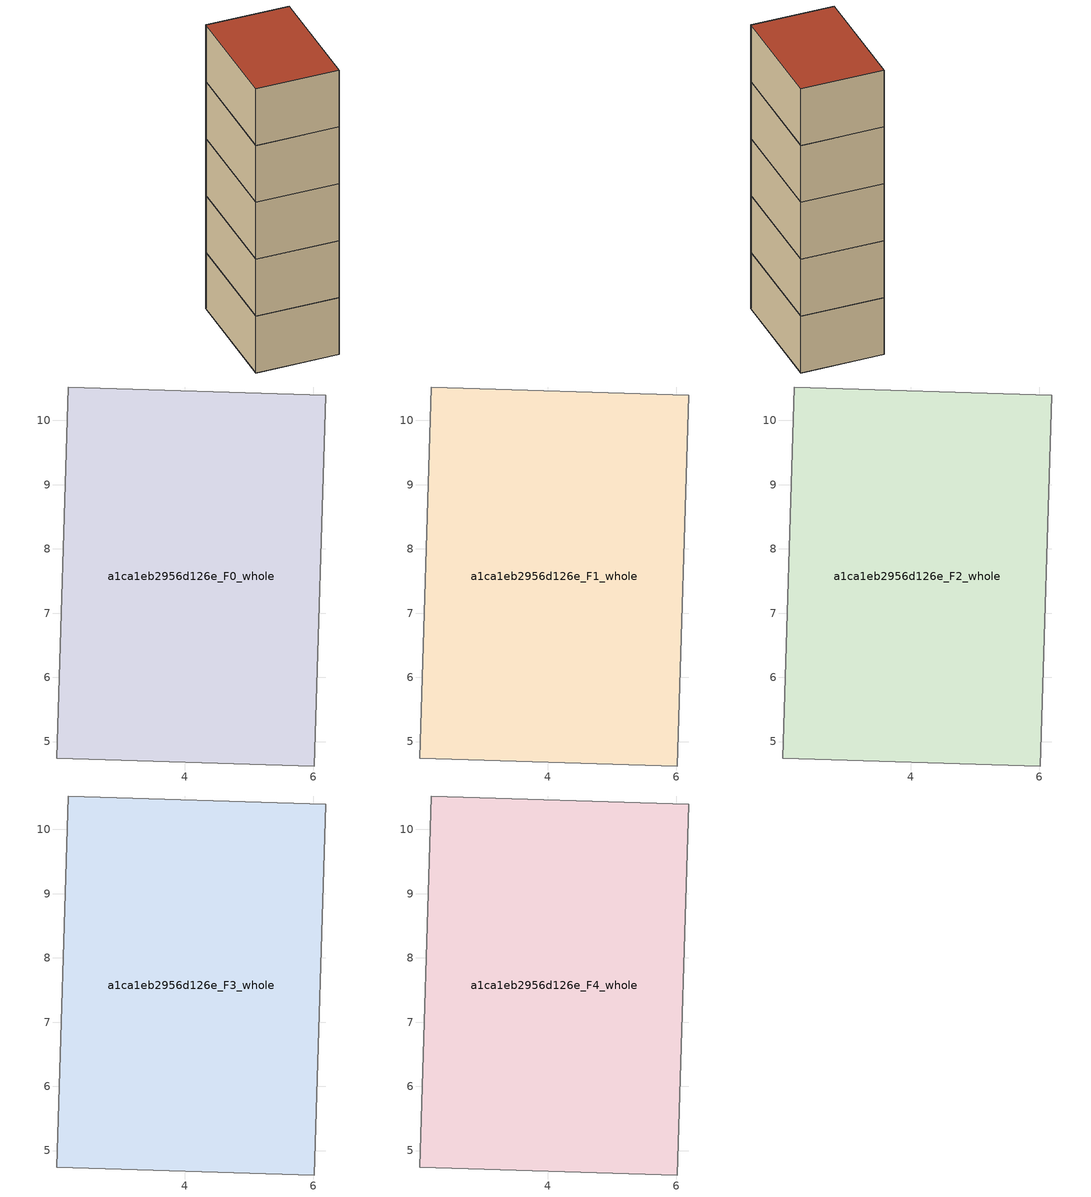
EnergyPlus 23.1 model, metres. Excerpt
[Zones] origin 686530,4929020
a1ca1eb2956d126e_F0_whole
 floor ground (EU_floor_Construction): 6.02,4.62 6.19,10.39 2.18,10.52 2.01,4.74 z0
 wall adiabatic (EU_wall_Construction): 6.02,4.62 2.01,4.74 2.18,10.52 6.19,10.39 6.02,4.62 z0:3
a1ca1eb2956d126e_F1_whole
 floor to a1ca1eb2956d126e_F0_whole (EU_floor_Construction): 6.01,4.62 6.19,10.39 2.18,10.52 2,4.74 z3
 wall adiabatic (EU_wall_Construction): 6.02,4.62 2.01,4.74 2.18,10.52 6.19,10.39 6.02,4.62 z3:6
a1ca1eb2956d126e_F2_whole
 floor to a1ca1eb2956d126e_F1_whole (EU_floor_Construction): 6.01,4.62 6.19,10.39 2.18,10.52 2,4.74 z6
 wall adiabatic (EU_wall_Construction): 6.02,4.62 2.01,4.74 2.18,10.52 6.19,10.39 6.02,4.62 z6:9
a1ca1eb2956d126e_F3_whole
 floor to a1ca1eb2956d126e_F2_whole (EU_floor_Construction): 6.01,4.62 6.19,10.39 2.18,10.52 2,4.74 z9
 wall adiabatic (EU_wall_Construction): 6.02,4.62 2.01,4.74 2.18,10.52 6.19,10.39 6.02,4.62 z9:12
a1ca1eb2956d126e_F4_whole
 floor to a1ca1eb2956d126e_F3_whole (EU_floor_Construction): 6.01,4.62 6.19,10.39 2.18,10.52 2,4.74 z12
 wall adiabatic (EU_wall_Construction): 6.02,4.62 2.01,4.74 2.18,10.52 6.19,10.39 6.02,4.62 z12:15
 roof outside (EU_roof_Construction): 6.19,10.39 6.02,4.62 2.01,4.74 2.18,10.52 z15
[Building]
EU S2 Campaign: North Axis=0; Terrain=City; Solar Distribution=FullExterior
[Site:Location]
Bologna: Latitude=44.5; Longitude=11.25; Time Zone=1; Elevation=37
[SizingPeriod:WeatherFileDays]
AnnualSizingPeriod: Begin Month=1; Begin Day of Month=1; End Month=12; End Day of Month=31; Day of Week for Start Day=Monday; Use Weather File Daylight Saving Period=No; Use Weather File Rain and Snow Indicators=No
[MATERIAL]
EU_InternalMass_Material: Roughness=MediumRough; Thickness=0.1; Conductivity=1; Density=1800; Specific Heat=900; Thermal Absorptance=0.9; Solar Absorptance=0.7; Visible Absorptance=0.7
[MATERIAL:NOMASS] Roughness=MediumRough; Thermal Absorptance=0.9; Solar Absorptance=0.7; Visible Absorptance=0.7
Name | Thermal Resistance
EU_wall_NoMass | 0.905828
EU_roof_NoMass | 0.37593
EU_floor_NoMass | 0.67114
[CONSTRUCTION]
EU_wall_Construction: EU_wall_NoMass
EU_roof_Construction: EU_roof_NoMass
EU_floor_Construction: EU_floor_NoMass
EU_InternalMass_Construction: EU_InternalMass_Material
[ZONE] Type=1; Multiplier=1; Ceiling Height=autocalculate; Floor Area=autocalculate; Part of Total Floor Area=Yes
Name | Volume
a1ca1eb2956d126e_F0_whole | 69.5684
a1ca1eb2956d126e_F1_whole; a1ca1eb2956d126e_F2_whole; a1ca1eb2956d126e_F3_whole; a1ca1eb2956d126e_F4_whole | 69.5669
[INTERNALMASS] Construction=EU_InternalMass_Construction; Surface Area=23.1892
Name | Zone or ZoneList
a1ca1eb2956d126e_F0_whole_EU_InternalMass | a1ca1eb2956d126e_F0_whole
a1ca1eb2956d126e_F1_whole_EU_InternalMass | a1ca1eb2956d126e_F1_whole
a1ca1eb2956d126e_F2_whole_EU_InternalMass | a1ca1eb2956d126e_F2_whole
a1ca1eb2956d126e_F3_whole_EU_InternalMass | a1ca1eb2956d126e_F3_whole
a1ca1eb2956d126e_F4_whole_EU_InternalMass | a1ca1eb2956d126e_F4_whole
[OTHEREQUIPMENT] Fuel Type=Electricity; Design Level Calculation Method=Watts/Area; Power per Zone Floor Area=1; Fraction Latent=0; Fraction Radiant=0; Fraction Lost=0; Carbon Dioxide Generation Rate=0; EndUse Subcategory=EU_Step8_InternalGains
Name | Zone or ZoneList or Space or SpaceList | Schedule
EU_Step8_InternalGain_a1ca1eb2956d126e_F0_whole_f000 | a1ca1eb2956d126e_F0_whole | EU_Step8_GainSchedule_a1ca1eb2956d126e_F0_whole_f000
EU_Step8_InternalGain_a1ca1eb2956d126e_F1_whole_f000 | a1ca1eb2956d126e_F1_whole | EU_Step8_GainSchedule_a1ca1eb2956d126e_F1_whole_f000
EU_Step8_InternalGain_a1ca1eb2956d126e_F2_whole_f000 | a1ca1eb2956d126e_F2_whole | EU_Step8_GainSchedule_a1ca1eb2956d126e_F2_whole_f000
EU_Step8_InternalGain_a1ca1eb2956d126e_F3_whole_f000 | a1ca1eb2956d126e_F3_whole | EU_Step8_GainSchedule_a1ca1eb2956d126e_F3_whole_f000
EU_Step8_InternalGain_a1ca1eb2956d126e_F4_whole_f000 | a1ca1eb2956d126e_F4_whole | EU_Step8_GainSchedule_a1ca1eb2956d126e_F4_whole_f000
[ZONEVENTILATION:DESIGNFLOWRATE] Schedule=EU_AlwaysOn; Design Flow Rate Calculation Method=AirChanges/Hour; Air Changes per Hour=0.73129; Ventilation Type=Natural; Fan Pressure Rise=0; Fan Total Efficiency=1; Constant Term Coefficient=1; Temperature Term Coefficient=0; Velocity Term Coefficient=0; Velocity Squared Term Coefficient=0; Minimum Indoor Temperature=-100; Maximum Indoor Temperature=100; Delta Temperature=-100; Minimum Outdoor Temperature=-100; Maximum Outdoor Temperature=100; Maximum Wind Speed=40
Name | Zone or ZoneList or Space or SpaceList
EU_ConstantAir_a1ca1eb2956d126e_F0_whole | a1ca1eb2956d126e_F0_whole
EU_ConstantAir_a1ca1eb2956d126e_F1_whole | a1ca1eb2956d126e_F1_whole
EU_ConstantAir_a1ca1eb2956d126e_F2_whole | a1ca1eb2956d126e_F2_whole
EU_ConstantAir_a1ca1eb2956d126e_F3_whole | a1ca1eb2956d126e_F3_whole
EU_ConstantAir_a1ca1eb2956d126e_F4_whole | a1ca1eb2956d126e_F4_whole
[HVACTEMPLATE:THERMOSTAT] Constant Heating Setpoint=20; Constant Cooling Setpoint=50
EU_HeatOnly_a1ca1eb2956d126e_F0_whole; EU_HeatOnly_a1ca1eb2956d126e_F1_whole; EU_HeatOnly_a1ca1eb2956d126e_F2_whole; EU_HeatOnly_a1ca1eb2956d126e_F3_whole; EU_HeatOnly_a1ca1eb2956d126e_F4_whole
[HVACTEMPLATE:ZONE:IDEALLOADSAIRSYSTEM] System Availability Schedule=EU_AlwaysOn; Maximum Heating Supply Air Temperature=50; Minimum Cooling Supply Air Temperature=13; Maximum Heating Supply Air Humidity Ratio=0.0156; Minimum Cooling Supply Air Humidity Ratio=0.0077; Heating Limit=NoLimit; Cooling Limit=NoLimit; Heating Availability Schedule=EU_AlwaysOn; Cooling Availability Schedule=EU_CoolingOff; Dehumidification Control Type=ConstantSensibleHeatRatio; Cooling Sensible Heat Ratio=0.7; Dehumidification Setpoint=60; Humidification Control Type=None; Humidification Setpoint=30; Outdoor Air Method=None; Outdoor Air Flow Rate per Person=0.00944; Outdoor Air Flow Rate per Zone Floor Area=0; Outdoor Air Flow Rate per Zone=0; Demand Controlled Ventilation Type=None; Outdoor Air Economizer Type=NoEconomizer; Heat Recovery Type=None; Sensible Heat Recovery Effectiveness=0.7; Latent Heat Recovery Effectiveness=0.65
Name | Template Thermostat
a1ca1eb2956d126e_F0_whole | EU_HeatOnly_a1ca1eb2956d126e_F0_whole
a1ca1eb2956d126e_F1_whole | EU_HeatOnly_a1ca1eb2956d126e_F1_whole
a1ca1eb2956d126e_F2_whole | EU_HeatOnly_a1ca1eb2956d126e_F2_whole
a1ca1eb2956d126e_F3_whole | EU_HeatOnly_a1ca1eb2956d126e_F3_whole
a1ca1eb2956d126e_F4_whole | EU_HeatOnly_a1ca1eb2956d126e_F4_whole
[SIZING:ZONE] Zone Cooling Design Supply Air Temperature Input Method=SupplyAirTemperature; Zone Cooling Design Supply Air Temperature=13; Zone Heating Design Supply Air Temperature Input Method=SupplyAirTemperature; Zone Heating Design Supply Air Temperature=50; Zone Cooling Design Supply Air Humidity Ratio=0.008; Zone Heating Design Supply Air Humidity Ratio=0.008; Cooling Design Air Flow Method=DesignDay; Cooling Design Air Flow Rate=0; Cooling Minimum Air Flow per Zone Floor Area=0.000762; Cooling Minimum Air Flow=0; Cooling Minimum Air Flow Fraction=0.2; Heating Design Air Flow Method=DesignDay; Heating Design Air Flow Rate=0; Heating Maximum Air Flow per Zone Floor Area=0.002032; Heating Maximum Air Flow=0.141576; Heating Maximum Air Flow Fraction=0.3; Account for Dedicated Outdoor Air System=No; Dedicated Outdoor Air System Control Strategy=NeutralSupplyAir; Dedicated Outdoor Air Low Setpoint Temperature for Design=autosize; Dedicated Outdoor Air High Setpoint Temperature for Design=autosize; Zone Load Sizing Method=Sensible Load Only No Latent Load; Zone Latent Cooling Design Supply Air Humidity Ratio Input Method=HumidityRatioDifference; Zone Cooling Design Supply Air Humidity Ratio Difference=0.005; Zone Latent Heating Design Supply Air Humidity Ratio Input Method=HumidityRatioDifference; Zone Humidification Design Supply Air Humidity Ratio Difference=0.005
a1ca1eb2956d126e_F0_whole; a1ca1eb2956d126e_F1_whole; a1ca1eb2956d126e_F2_whole; a1ca1eb2956d126e_F3_whole; a1ca1eb2956d126e_F4_whole
[SCHEDULE:CONSTANT]
Name | Hourly Value
EU_AlwaysOn | 1
EU_CoolingOff | 0
[SCHEDULE:FILE] Column Number=1; Rows to Skip at Top=0; Number of Hours of Data=8760; Column Separator=Comma; Interpolate to Timestep=No; Minutes per Item=60; Adjust Schedule for Daylight Savings=Yes
Name | File
EU_Step8_GainSchedule_a1ca1eb2956d126e_F0_whole_f000 | ../../schedules/a1ca1eb2956d126e/a1ca1eb2956d126e_F0_whole_f000_gain.csv
EU_Step8_GainSchedule_a1ca1eb2956d126e_F1_whole_f000 | ../../schedules/a1ca1eb2956d126e/a1ca1eb2956d126e_F1_whole_f000_gain.csv
EU_Step8_GainSchedule_a1ca1eb2956d126e_F2_whole_f000 | ../../schedules/a1ca1eb2956d126e/a1ca1eb2956d126e_F2_whole_f000_gain.csv
EU_Step8_GainSchedule_a1ca1eb2956d126e_F3_whole_f000 | ../../schedules/a1ca1eb2956d126e/a1ca1eb2956d126e_F3_whole_f000_gain.csv
EU_Step8_GainSchedule_a1ca1eb2956d126e_F4_whole_f000 | ../../schedules/a1ca1eb2956d126e/a1ca1eb2956d126e_F4_whole_f000_gain.csv
